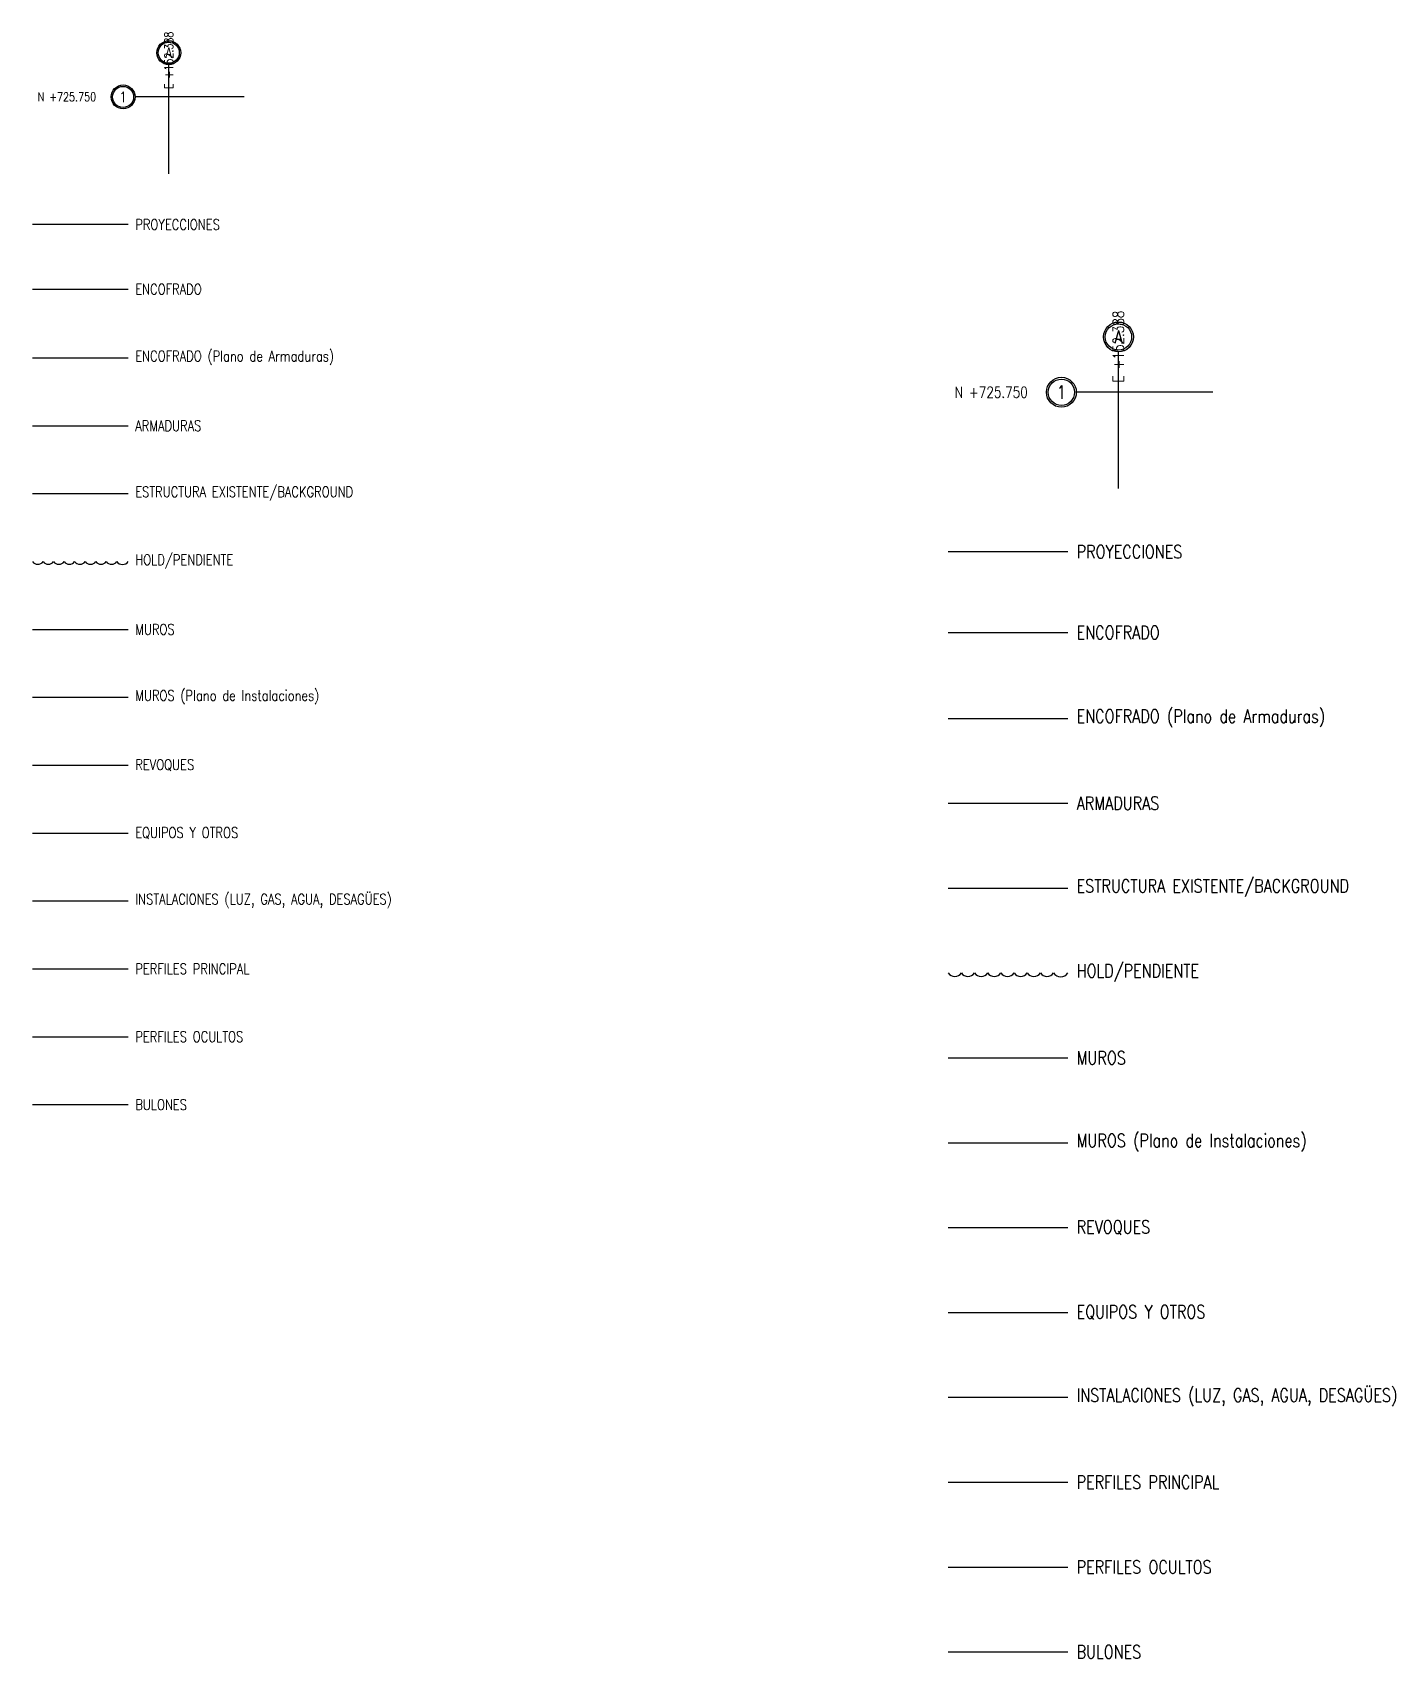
# Model space of a CAD drawing. Header units: millimetres. Extents: x -940 to 1351, y -586 to 711.
# Drawn here: x -937 to -929.24, y 647.37 to 656.62 of the extents above; entities that cross this region are included whole.
import ezdxf

# ---------------------------------------------------------------- set-up
doc = ezdxf.new("R2010")
doc.units = ezdxf.units.MM
doc.linetypes.add('CENTER', pattern=[50.8, 31.75, -6.35, 6.35, -6.35])
doc.linetypes.add('HIDDEN', pattern=[9.525, 6.35, -3.175])
for name, color, linetype in [('CI-Armaduras', 4, 'Continuous'), ('CI-Encofrado-g', 4, 'Continuous'), ('CI-Encofrados', 2, 'Continuous'), ('CI-Equipamiento', 253, 'Continuous'), ('CI-I.S. Agua Caliente', 6, 'Continuous'), ('CI-Mampostería', 4, 'Continuous'), ('CI-Proyecciones', 1, 'HIDDEN'), ('CI-Revoques', 2, 'Continuous'), ('ES-Perfil-Oculto', 1, 'HIDDEN'), ('ES-Perfiles-f', 2, 'Continuous'), ('ES-Perfiles-g', 4, 'Continuous'), ('GE-Background', 252, 'Continuous'), ('GE-Ejes', 1, 'CENTER'), ('GE-Titulos', 4, 'Continuous'), ('PENDIENTE', 6, 'Continuous')]:
    doc.layers.add(name, color=color, linetype=linetype)
doc.styles.add('Romans', font='romans.shx', dxfattribs={"width": 0.8})
doc.styles.add('Romans PF', font='romans.shx', dxfattribs={"width": 0.8})

msp = doc.modelspace()

# ---------------------------------------------------------------- linework, layer by layer
at = {"layer": 'CI-Armaduras'}
for p, q in [((-936.9975, 654.3847), (-936.4524, 654.3847)), ((-931.784, 652.236), (-931.1027, 652.236))]:
    msp.add_line(p, q, dxfattribs=at)
at = {"layer": 'CI-Encofrado-g'}
for p, q in [((-936.9975, 655.1619), (-936.4524, 655.1619)), ((-931.784, 653.2075), (-931.1027, 653.2075))]:
    msp.add_line(p, q, dxfattribs=at)
at = {"layer": 'CI-Encofrados'}
for p, q in [((-936.9975, 654.7711), (-936.4524, 654.7711)), ((-931.784, 652.719), (-931.1027, 652.719))]:
    msp.add_line(p, q, dxfattribs=at)
at = {"layer": 'CI-Equipamiento'}
for p, q in [((-936.9975, 652.0663), (-936.4524, 652.0663)), ((-931.784, 649.338), (-931.1027, 649.338))]:
    msp.add_line(p, q, dxfattribs=at)
at = {"layer": 'CI-I.S. Agua Caliente'}
for p, q in [((-936.9975, 651.6799), (-936.4524, 651.6799)), ((-931.784, 648.855), (-931.1027, 648.855))]:
    msp.add_line(p, q, dxfattribs=at)
at = {"layer": 'CI-Mampostería'}
for p, q in [((-936.9975, 653.2255), (-936.4524, 653.2255)), ((-931.784, 650.787), (-931.1027, 650.787))]:
    msp.add_line(p, q, dxfattribs=at)
at = {"layer": 'CI-Proyecciones', "ltscale": 20}
msp.add_line((-936.4524, 655.53), (-936.9975, 655.53), dxfattribs=at)
at = {"layer": 'CI-Proyecciones', "ltscale": 25}
msp.add_line((-931.1027, 653.6676), (-931.784, 653.6676), dxfattribs=at)
at = {"layer": 'CI-Revoques'}
for p, q in [((-936.9975, 652.8391), (-936.4524, 652.8391)), ((-936.9975, 652.4527), (-936.4524, 652.4527)), ((-931.784, 650.304), (-931.1027, 650.304)), ((-931.784, 649.821), (-931.1027, 649.821))]:
    msp.add_line(p, q, dxfattribs=at)
at = {"layer": 'ES-Perfil-Oculto', "ltscale": 20}
msp.add_line((-936.9975, 650.9071), (-936.4524, 650.9071), dxfattribs=at)
at = {"layer": 'ES-Perfil-Oculto', "ltscale": 25}
msp.add_line((-931.784, 647.889), (-931.1027, 647.889), dxfattribs=at)
at = {"layer": 'ES-Perfiles-f'}
for p, q in [((-936.9975, 650.5207), (-936.4524, 650.5207)), ((-931.784, 647.406), (-931.1027, 647.406))]:
    msp.add_line(p, q, dxfattribs=at)
at = {"layer": 'ES-Perfiles-g'}
for p, q in [((-936.9975, 651.2935), (-936.4524, 651.2935)), ((-931.784, 648.372), (-931.1027, 648.372))]:
    msp.add_line(p, q, dxfattribs=at)
at = {"layer": 'GE-Background'}
for p, q in [((-936.9975, 653.9983), (-936.4524, 653.9983)), ((-931.784, 651.753), (-931.1027, 651.753))]:
    msp.add_line(p, q, dxfattribs=at)
at = {"layer": 'GE-Ejes', "ltscale": 200}
for p, q in [((-936.2218, 655.8178), (-936.2218, 656.4399)), ((-935.7917, 656.2561), (-936.4138, 656.2561))]:
    msp.add_line(p, q, dxfattribs=at)
at = {"layer": 'GE-Ejes', "ltscale": 250}
for p, q in [((-930.8145, 654.0274), (-930.8145, 654.805)), ((-930.2768, 654.5753), (-931.0545, 654.5753))]:
    msp.add_line(p, q, dxfattribs=at)
at = {"layer": 'GE-Ejes', "color": 3, "linetype": 'ByBlock'}
for centre, radius in [((-936.2218, 656.5079), 0.068), ((-936.2218, 656.5079), 0.06), ((-936.4818, 656.2561), 0.068), ((-936.4818, 656.2561), 0.06), ((-930.8145, 654.89), 0.085), ((-930.8145, 654.89), 0.075), ((-931.1395, 654.5753), 0.085), ((-931.1395, 654.5753), 0.075)]:
    msp.add_circle(centre, radius, dxfattribs=at)
at = {"layer": 'PENDIENTE'}
for points in [[(-936.9975, 653.6119, 0.520567), (-936.9375, 653.6119, 0.520567), (-936.8775, 653.6119, 0.520567), (-936.8175, 653.6119, 0.520567), (-936.7575, 653.6119, 0.520567), (-936.6975, 653.6119, 0.520567), (-936.6375, 653.6119, 0.520567), (-936.5775, 653.6119, 0.520567), (-936.5175, 653.6119, 0.520567), (-936.4524, 653.6119, 0.520567)], [(-931.784, 651.27, 0.520567), (-931.709, 651.27, 0.520567), (-931.634, 651.27, 0.520567), (-931.559, 651.27, 0.520567), (-931.484, 651.27, 0.520567), (-931.409, 651.27, 0.520567), (-931.334, 651.27, 0.520567), (-931.259, 651.27, 0.520567), (-931.184, 651.27, 0.520567), (-931.1027, 651.27, 0.520567)]]:
    msp.add_lwpolyline(points, format="xyb", dxfattribs=at)

# ---------------------------------------------------------------- texts
at = {"layer": 'GE-Ejes', "color": 2, "attachment_point": 6, "rotation": 90, "style": 'Romans'}
for insert, char_height in [((-936.2218, 656.6279), 0.05), ((-930.8145, 655.04), 0.0625)]:
    msp.add_mtext('E +152.388', dxfattribs=dict(at, insert=insert, char_height=char_height))
at = {"layer": 'GE-Ejes', "color": 3, "attachment_point": 5, "style": 'Romans'}
for s, insert, char_height, width in [('A', (-936.2218, 656.5079), 0.06, 0.053333), ('1', (-936.4818, 656.2561), 0.06, 0.053333), ('A', (-930.8145, 654.89), 0.075, 0.066667), ('1', (-931.1395, 654.5753), 0.075, 0.066667)]:
    msp.add_mtext(s, dxfattribs=dict(at, insert=insert, char_height=char_height, width=width))
at = {"layer": 'GE-Ejes', "color": 2, "attachment_point": 4, "style": 'Romans'}
for s, insert, char_height in [('\\pi-0.36571;N +725.750', (-936.6018, 656.2561), 0.05), ('\\pi-0.45714;N +725.750', (-931.2895, 654.5753), 0.0625)]:
    msp.add_mtext(s, dxfattribs=dict(at, insert=insert, char_height=char_height))
at = {"layer": 'GE-Titulos', "attachment_point": 4, "line_spacing_factor": 1.200001, "style": 'Romans PF'}
for s, insert, char_height, width in [('{\\H0.75x;PROYECCIONES}', (-936.4124, 655.53), 0.08, 5.708447), ('{\\H0.75x;ENCOFRADO}', (-936.4124, 655.1619), 0.08, 5.708447), ('{\\H0.75x;ENCOFRADO (Plano de Armaduras)}', (-936.4124, 654.7711), 0.08, 5.708447), ('{\\H0.75x;ARMADURAS}', (-936.4124, 654.3847), 0.08, 5.708447), ('{\\H0.75x;ESTRUCTURA EXISTENTE/BACKGROUND}', (-936.4124, 653.9983), 0.08, 5.708447), ('{\\H0.75x;HOLD/PENDIENTE}', (-936.4124, 653.6119), 0.08, 5.708447), ('{\\H0.75x;PROYECCIONES}', (-931.0527, 653.6676), 0.1, 7.135558), ('{\\H0.75x;MUROS}', (-936.4124, 653.2255), 0.08, 5.708447), ('{\\H0.75x;ENCOFRADO}', (-931.0527, 653.2075), 0.1, 7.135558), ('{\\H0.75x;MUROS (Plano de Instalaciones)}', (-936.4124, 652.8391), 0.08, 5.708447), ('{\\H0.75x;ENCOFRADO (Plano de Armaduras)}', (-931.0527, 652.719), 0.1, 7.135558), ('{\\H0.75x;REVOQUES}', (-936.4124, 652.4527), 0.08, 5.708447), ('{\\H0.75x;ARMADURAS}', (-931.0527, 652.236), 0.1, 7.135558), ('{\\H0.75x;EQUIPOS Y OTROS}', (-936.4124, 652.0663), 0.08, 5.708447), ('{\\H0.75x;ESTRUCTURA EXISTENTE/BACKGROUND}', (-931.0527, 651.753), 0.1, 7.135558), ('{\\H0.75x;INSTALACIONES (LUZ, GAS, AGUA, DESAGÜES)}', (-936.4124, 651.6799), 0.08, 5.708447), ('{\\H0.75x;PERFILES PRINCIPAL}', (-936.4124, 651.2935), 0.08, 5.708447), ('{\\H0.75x;HOLD/PENDIENTE}', (-931.0527, 651.27), 0.1, 7.135558), ('{\\H0.75x;PERFILES OCULTOS}', (-936.4124, 650.9071), 0.08, 5.708447), ('{\\H0.75x;MUROS}', (-931.0527, 650.787), 0.1, 7.135558), ('{\\H0.75x;BULONES}', (-936.4124, 650.5207), 0.08, 5.708447), ('{\\H0.75x;MUROS (Plano de Instalaciones)}', (-931.0527, 650.304), 0.1, 7.135558), ('{\\H0.75x;REVOQUES}', (-931.0527, 649.821), 0.1, 7.135558), ('{\\H0.75x;EQUIPOS Y OTROS}', (-931.0527, 649.338), 0.1, 7.135558), ('{\\H0.75x;INSTALACIONES (LUZ, GAS, AGUA, DESAGÜES)}', (-931.0527, 648.855), 0.1, 7.135558), ('{\\H0.75x;PERFILES PRINCIPAL}', (-931.0527, 648.372), 0.1, 7.135558), ('{\\H0.75x;PERFILES OCULTOS}', (-931.0527, 647.889), 0.1, 7.135558), ('{\\H0.75x;BULONES}', (-931.0527, 647.406), 0.1, 7.135558)]:
    msp.add_mtext(s, dxfattribs=dict(at, insert=insert, char_height=char_height, width=width))

doc.saveas('drawing.dxf')
